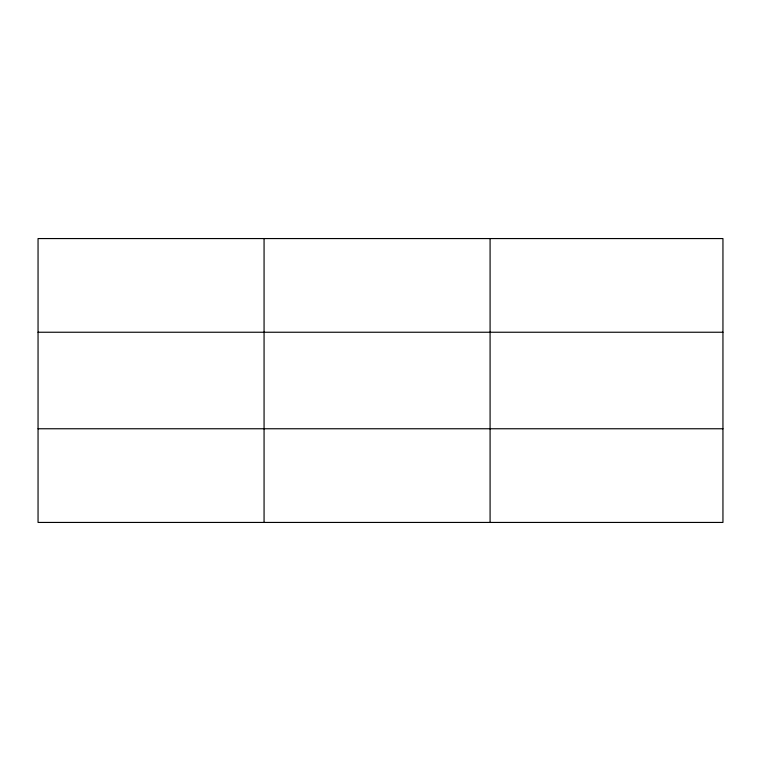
<?xml version="1.0" encoding="UTF-8"?>
<svg xmlns="http://www.w3.org/2000/svg" width="761" height="761" viewBox="0 0 761 761"><rect width="100%" height="100%" fill="white"/><g stroke="black" fill="none" stroke-linecap="round" stroke-linejoin="round"><path stroke-width="1.14" d="M264.067 238.564L264.067 522.436M490.084 238.564L490.084 522.436M722.95 428.757L722.95 522.436L38.05 522.436L38.05 238.564L722.95 238.564L722.95 428.757L38.05 428.757M38.05 332.243L722.95 332.243"/></g></svg>
